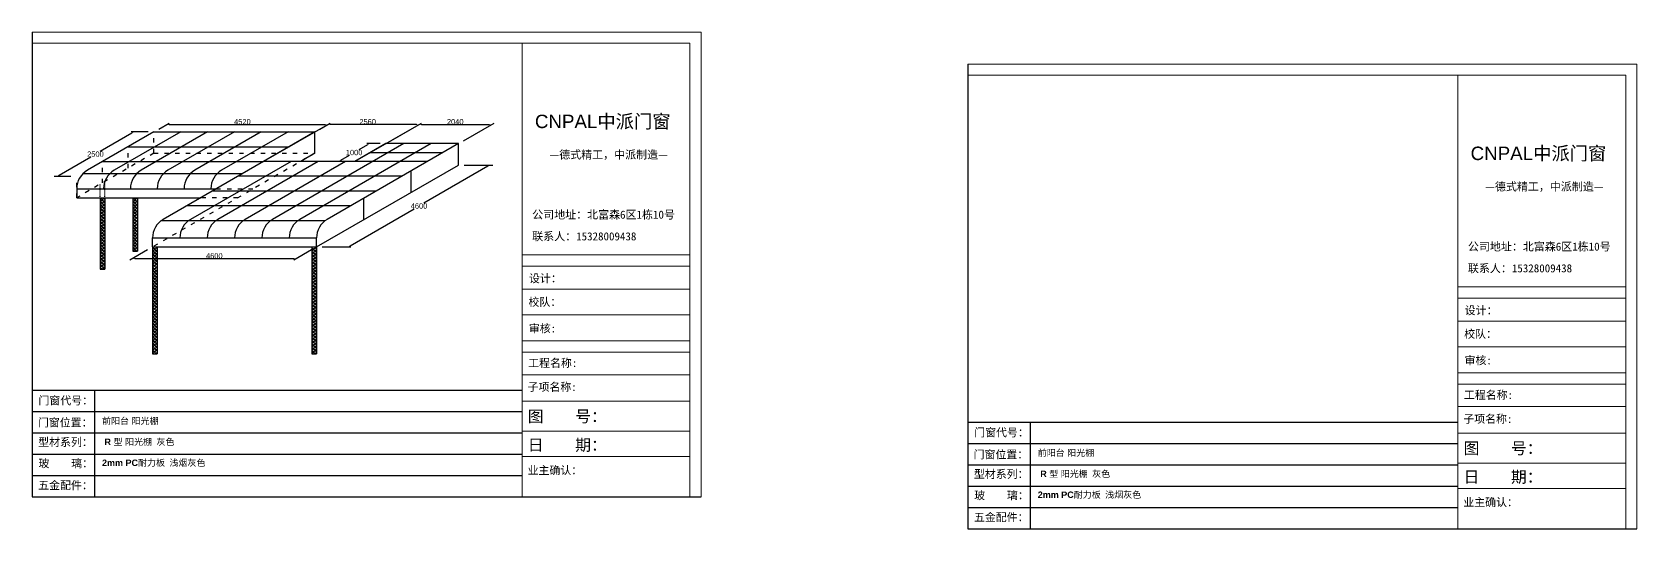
# Model space of a CAD drawing. Header units: inches. Extents: x -138455 to 599497, y -747149 to 13167.
# Drawn here: x 20108 to 65141, y -36197 to -22255 of the extents above; entities that cross this region are included whole.
import ezdxf

# ---------------------------------------------------------------- set-up
doc = ezdxf.new("R2010")
doc.units = ezdxf.units.IN
doc.header["$MEASUREMENT"] = 0
doc.header["$PDMODE"] = 35
doc.header["$PDSIZE"] = -3
doc.linetypes.add('ACAD_ISO03W100', pattern=[30, 12, -18])
doc.layers.add('0 @ 1', color=7, linetype='Continuous')
doc.styles.add('Annotative', font='arialbd.ttf')
doc.styles.add('MtXpl_', font='')
doc.styles.get("Standard").update_dxf_attribs({"font": 'arial.ttf'})
doc.styles.get('MtXpl_').set_extended_font_data('SimSun')
doc.dimstyles.get("Standard").update_dxf_attribs({"dimtxt": 80, "dimasz": 70, "dimexe": 40, "dimexo": 80, "dimgap": 0, "dimtad": 1, "dimtih": 1, "dimtoh": 1, "dimdec": 0, "dimzin": 0, "dimdsep": 46, "dimtxsty": 'Standard', "dimcen": 0.09, "dimadec": 0, "dimazin": 0, "dimtfac": 1, "dimtdec": 0, "dimtofl": 0, "dimtmove": 0, "dimatfit": 3, "dimfxl": 0, "dimtolj": 1, "dimtzin": 0, "dimarcsym": 0})
pattern_1 = [(45, (14113.97, -300.4), (-46.40388, 46.40388), []), (45, (14160.375, -300.4), (-46.40388, 46.40388), [0, -65.625])]

# ---------------------------------------------------------------- blocks, each defined once
blk = doc.blocks.new('*D3')
at = {"color": 0, "lineweight": -2, "transparency": 16777216}
for p, q in [((81741, -5137), (82030, -4970)), ((82030, -5010), (86410, -5010)), ((86261, -5137), (86550, -4970))]:
    blk.add_line(p, q, dxfattribs=at)
at = {"color": 0, "transparency": 16777216}
for points in [[(82030, -4998), (82030, -5022), (81960, -5010)], [(86410, -4998), (86410, -5022), (86480, -5010)]]:
    blk.add_solid(points, dxfattribs=at)
at = {"layer": 'Defpoints', "color": 0, "transparency": 16777216}
for p in [(81602, -5217), (86122, -5217), (86480, -5010)]:
    blk.add_point(p, dxfattribs=at)
at = {"color": 0, "transparency": 16777216, "insert": (84088, -4933), "char_height": 150, "attachment_point": 5}
blk.add_mtext('\\A1;4520', dxfattribs=at)
blk = doc.blocks.new('*D4')
at = {"color": 0, "lineweight": -2, "transparency": 16777216}
for p, q in [((87594, -5582), (87354, -5720)), ((87951, -5547), (87575, -5547)), ((87085, -6047), (86709, -6047)), ((86849, -6012), (87089, -5873))]:
    blk.add_line(p, q, dxfattribs=at)
at = {"color": 0, "transparency": 16777216}
for points in [[(87588, -5571), (87600, -5592), (87655, -5547)], [(86843, -6001), (86855, -6022), (86789, -6047)]]:
    blk.add_solid(points, dxfattribs=at)
at = {"layer": 'Defpoints', "color": 0, "transparency": 16777216}
for p in [(87655, -5547), (88111, -5547), (87245, -6047)]:
    blk.add_point(p, dxfattribs=at)
at = {"color": 0, "transparency": 16777216, "insert": (87222, -5797), "char_height": 150, "attachment_point": 5}
blk.add_mtext('\\A1;1000', dxfattribs=at)
blk = doc.blocks.new('*D5')
at = {"color": 0, "lineweight": -2, "transparency": 16777216}
for p, q in [((80985, -5252), (80096, -5765)), ((81442, -5217), (80966, -5217)), ((78942, -6432), (79831, -5918)), ((79277, -6467), (78801, -6467))]:
    blk.add_line(p, q, dxfattribs=at)
at = {"color": 0, "transparency": 16777216}
for points in [[(80980, -5241), (80991, -5262), (81046, -5217)], [(78936, -6421), (78948, -6442), (78881, -6467)]]:
    blk.add_solid(points, dxfattribs=at)
at = {"layer": 'Defpoints', "color": 0, "transparency": 16777216}
for p in [(81046, -5217), (81602, -5217), (79437, -6467)]:
    blk.add_point(p, dxfattribs=at)
at = {"color": 0, "transparency": 16777216, "insert": (79964, -5842), "char_height": 150, "attachment_point": 5}
blk.add_mtext('\\A1;2500', dxfattribs=at)
blk = doc.blocks.new('*D6')
at = {"color": 0, "lineweight": -2, "transparency": 16777216}
for p, q in [((81428, -8527), (80930, -8814)), ((86028, -8527), (85530, -8814)), ((81069, -8774), (85529, -8774))]:
    blk.add_line(p, q, dxfattribs=at)
at = {"color": 0, "transparency": 16777216}
for points in [[(81069, -8763), (81069, -8786), (80999, -8774)], [(85529, -8763), (85529, -8786), (85599, -8774)]]:
    blk.add_solid(points, dxfattribs=at)
at = {"layer": 'Defpoints', "color": 0, "transparency": 16777216}
for p in [(81567, -8447), (86167, -8447), (85599, -8774)]:
    blk.add_point(p, dxfattribs=at)
at = {"color": 0, "transparency": 16777216, "insert": (83299, -8698), "char_height": 150, "attachment_point": 5}
blk.add_mtext('\\A1;4600', dxfattribs=at)
blk = doc.blocks.new('*D7')
at = {"color": 0, "lineweight": -2, "transparency": 16777216}
for p, q in [((90975, -6182), (89177, -7220)), ((90311, -6147), (91116, -6147)), ((87113, -8412), (88912, -7373)), ((86327, -8447), (87132, -8447))]:
    blk.add_line(p, q, dxfattribs=at)
at = {"color": 0, "transparency": 16777216}
for points in [[(90970, -6171), (90981, -6192), (91036, -6147)], [(87107, -8401), (87119, -8422), (87052, -8447)]]:
    blk.add_solid(points, dxfattribs=at)
at = {"layer": 'Defpoints', "color": 0, "transparency": 16777216}
for p in [(90151, -6147), (91036, -6147), (86167, -8447)]:
    blk.add_point(p, dxfattribs=at)
at = {"color": 0, "transparency": 16777216, "insert": (89044, -7297), "char_height": 150, "attachment_point": 5}
blk.add_mtext('\\A1;4600', dxfattribs=at)
blk = doc.blocks.new('*D8')
at = {"color": 0, "lineweight": -2, "transparency": 16777216}
for p, q in [((88249, -5467), (89110, -4970)), ((89110, -5010), (91010, -5010)), ((90289, -5467), (91150, -4970))]:
    blk.add_line(p, q, dxfattribs=at)
at = {"color": 0, "transparency": 16777216}
for points in [[(89110, -4998), (89110, -5022), (89040, -5010)], [(91010, -4998), (91010, -5022), (91080, -5010)]]:
    blk.add_solid(points, dxfattribs=at)
at = {"layer": 'Defpoints', "color": 0, "transparency": 16777216}
for p in [(91080, -5010), (88111, -5547), (90151, -5547)]:
    blk.add_point(p, dxfattribs=at)
at = {"color": 0, "transparency": 16777216, "insert": (90060, -4933), "char_height": 150, "attachment_point": 5}
blk.add_mtext('\\A1;2040', dxfattribs=at)
blk = doc.blocks.new('*D9')
at = {"color": 0, "lineweight": -2, "transparency": 16777216}
for p, q in [((84823, -5967), (86550, -4970)), ((88970, -5010), (86550, -5010)), ((87383, -5967), (89110, -4970))]:
    blk.add_line(p, q, dxfattribs=at)
at = {"color": 0, "transparency": 16777216}
for points in [[(86550, -4998), (86550, -5022), (86480, -5010)], [(88970, -4998), (88970, -5022), (89040, -5010)]]:
    blk.add_solid(points, dxfattribs=at)
at = {"layer": 'Defpoints', "color": 0, "transparency": 16777216}
for p in [(86480, -5010), (84685, -6047), (87245, -6047)]:
    blk.add_point(p, dxfattribs=at)
at = {"color": 0, "transparency": 16777216, "insert": (87603, -4933), "char_height": 150, "attachment_point": 5}
blk.add_mtext('\\A1;2560', dxfattribs=at)
blk = doc.blocks.new('33311')
at = {"lineweight": 5}
for p, q in [((104442, -3426), (123217, -3426)), ((123217, -3426), (123217, -16473)), ((104442, -3740), (122904, -3740)), ((118197, -3740), (118197, -16473)), ((122904, -3740), (122904, -16473)), ((118197, -9682), (122904, -9682)), ((118197, -9996), (122904, -9996)), ((118197, -10643), (122904, -10643)), ((118197, -11362), (122904, -11362)), ((118197, -12093), (122904, -12093)), ((118197, -12407), (122904, -12407)), ((118197, -13041), (122904, -13041)), ((118197, -13785), (122904, -13785)), ((118197, -14630), (122904, -14630)), ((118197, -15341), (122904, -15341))]:
    blk.add_line(p, q, dxfattribs=at)
for p, q in [((104442, -3426), (104442, -16473)), ((104442, -13473), (118197, -13473)), ((106193, -13473), (106193, -16473)), ((104442, -14073), (118197, -14073)), ((104442, -14673), (118197, -14673)), ((104442, -15273), (118197, -15273)), ((104442, -15873), (118197, -15873)), ((104442, -16473), (123217, -16473))]:
    blk.add_line(p, q)
blk.add_text('CNPAL', height=376.5).set_placement((118551, -6121))
at = {"style": 'MtXpl_'}
for s, height, p in [('中派门窗', 376.5, (120305, -6121)), ('—德式精工，中派制造—', 225.91, (118959, -6979)), ('公司地址：北富森6区1栋10号', 225.91, (118476, -8663)), ('联系人：15328009438', 225.91, (118476, -9272)), ('设计：', 224.5, (118386, -10452)), ('校队：', 224.5, (118371, -11113)), ('审核:', 224.5, (118381, -11856)), ('工程名称:', 224.5, (118363, -12826)), ('子项名称:', 224.5, (118346, -13498)), ('门窗代号：', 224.5, (104621, -13879)), ('门窗位置：', 224.5, (104605, -14497)), ('图    号：', 325.3, (118353, -14372)), ('型材系列：', 224.5, (104613, -15047)), ('日    期：', 325.3, (118353, -15175)), ('玻    璃：', 224.5, (104622, -15642)), ('业主确认：', 224.5, (118346, -15838)), ('五金配件：', 224.5, (104614, -16258))]:
    blk.add_text(s, height=height, dxfattribs=at).set_placement(p)
at = {"layer": '0 @ 1', "char_height": 180.69, "attachment_point": 1, "style": 'Annotative'}
for s, insert in [('{\\fSimSun|b1|i0|c134|p2;前阳台} {\\fSimSun|b1|i0|c134|p2;阳光棚}', (106404, -14248)), (' R {\\fSimSun|b1|i0|c134|p2;型} {\\fSimSun|b1|i0|c134|p2;阳光棚 灰色}', (106404, -14837)), ('2mm PC{\\fSimSun|b1|i0|c134|p2;耐力板 浅烟灰色}', (106404, -15423))]:
    blk.add_mtext_dynamic_manual_height_columns(s, width=4396.38, gutter_width=903, heights=[0], dxfattribs=dict(at, insert=insert))
blk = doc.blocks.new('2222')
h = blk.add_hatch()
h.set_pattern_fill('SACNCR', color=256, scale=700)
h.set_pattern_definition(pattern_1)
h.paths.add_polyline_path([(80094, -9066.6), (80224, -9066.6), (80224, -7066.6), (80094, -7066.6)])
h = blk.add_hatch()
h.set_pattern_fill('SACNCR', color=256, scale=700)
h.set_pattern_definition(pattern_1)
h.paths.add_polyline_path([(81012.2, -8566.6), (81142.2, -8566.6), (81142.2, -7066.6), (81012.2, -7066.6)])
h = blk.add_hatch()
h.set_pattern_fill('SACNCR', color=256, scale=700)
h.set_pattern_definition(pattern_1)
h.paths.add_polyline_path([(81697.1, -8446.6), (81567.1, -8446.6), (81567.1, -11446.6), (81697.1, -11446.6)])
h.paths.add_polyline_path([(86037.1, -11446.6), (86167.1, -11446.6), (86167.1, -8446.6), (86037.1, -8446.6)])
for p, q in [((81602.4, -5216.6), (79737.3, -6293.4)), ((82355.7, -5216.6), (80490.6, -6293.4)), ((83109, -5216.6), (81244, -6293.4)), ((81602.4, -5216.6), (86122.4, -5216.6)), ((83862.4, -5216.6), (81997.3, -6293.4)), ((84615.7, -5216.6), (82750.6, -6293.4)), ((85369, -5216.6), (83504, -6293.4)), ((86122.4, -5216.6), (84257.3, -6293.4)), ((86122.4, -5816.6), (86122.4, -5216.6)), ((80880.7, -5633.2), (85400.7, -5633.2)), ((88617.4, -5546.6), (84933.7, -7673.4)), ((89384.1, -5546.6), (85700.4, -7673.4)), ((86122.4, -5816.6), (85724, -6046.6)), ((90150.8, -5546.6), (86467.1, -7673.4)), ((88110.8, -5546.6), (87244.8, -6046.6)), ((89700.4, -5806.6), (87660.4, -5806.6)), ((90150.8, -5546.6), (88110.8, -5546.6)), ((90150.8, -6146.6), (90150.8, -5546.6)), ((80159, -6049.9), (84679, -6049.9)), ((84257.3, -6293.4), (81867.1, -7673.4)), ((85451.4, -6046.6), (82633.7, -7673.4)), ((86218.1, -6046.6), (83400.4, -7673.4)), ((86984.8, -6046.6), (84167.1, -7673.4)), ((89284.8, -6046.6), (84684.8, -6046.6)), ((86167.1, -8446.6), (90150.8, -6146.6)), ((79620, -6381.8), (84104, -6381.8)), ((88563.4, -6463.1), (83963.4, -6463.1)), ((88822.9, -6913.2), (88822.9, -6313.2)), ((79437.3, -6813), (83357.3, -6813)), ((79437.3, -6813), (79437.3, -7066.6)), ((79437.3, -7066.6), (82918.1, -7066.6)), ((80094, -7066.6), (80094, -9066.6)), ((80224, -7066.6), (80224, -9066.6)), ((81012.2, -7066.6), (81012.2, -8566.6)), ((81142.2, -7066.6), (81142.2, -8566.6)), ((87842, -6879.6), (83242, -6879.6)), ((87495, -7679.9), (87495, -7079.9)), ((87120.6, -7296.1), (82520.6, -7296.1)), ((86399.2, -7712.6), (81807.6, -7712.6)), ((81567.1, -8446.6), (81567.1, -8193)), ((81567.1, -8193), (86167.1, -8193)), ((81567.1, -8446.6), (86167.1, -8446.6)), ((81567.1, -8446.6), (81567.1, -11446.6)), ((81697.1, -8446.6), (81697.1, -11446.6)), ((86037.1, -8446.6), (86037.1, -11446.6)), ((86167.1, -8446.6), (86167.1, -8193)), ((86167.1, -8446.6), (86167.1, -11446.6)), ((81012.2, -8566.6), (81142.2, -8566.6)), ((80094, -9066.6), (80224, -9066.6)), ((81567.1, -11446.6), (81697.1, -11446.6)), ((86037.1, -11446.6), (86167.1, -11446.6))]:
    blk.add_line(p, q)
at = {"linetype": 'ACAD_ISO03W100', "ltscale": 10}
for p, q in [((81602.4, -5816.6), (81602.4, -5216.6)), ((81602.4, -5816.6), (79437.3, -7066.6)), ((80880.7, -6233.2), (80880.7, -5633.2)), ((86122.4, -5816.6), (81567.1, -8446.6)), ((81602.4, -5816.6), (86122.4, -5816.6)), ((80159, -6649.9), (80159, -6049.9)), ((79437.3, -7066.6), (79437.3, -6466.6)), ((83957.3, -7066.6), (82918.1, -7066.6)), ((83357.3, -6813), (84396.5, -6813))]:
    blk.add_line(p, q, dxfattribs=at)
at = {"linetype": 'ACAD_ISO03W100'}
for p, q in [((80094, -7066.6), (80094, -6687.4)), ((80224, -7066.6), (80224, -6612.4))]:
    blk.add_line(p, q, dxfattribs=at)
for centre in [(80037.3, -6813), (80790.6, -6813), (81544, -6813), (82297.3, -6813), (83050.6, -6813), (83804, -6813), (82167.1, -8193), (82933.7, -8193), (83700.4, -8193), (84467.1, -8193), (85233.7, -8193), (86000.4, -8193), (86767.1, -8193)]:
    blk.add_arc(centre, 600, 120, 180)
for p1, p2, angle, picture, middle in [((81602.4, -5216.6), (86122.4, -5216.6), 0, '*D3', (84087.8, -5009.8)), ((87244.8, -6046.6), (84684.8, -6046.6), 180, '*D9', (87602.9, -5009.8))]:
    dim = blk.add_linear_dim(base=(86480.4, -5009.8), p1=p1, p2=p2, angle=angle, dimstyle='Standard', override={"dimtxt": 150})
    dim.commit()
    dim.dimension.update_dxf_attribs({"geometry": picture, "text_midpoint": middle, "dimtype": 129})
for p1, p2, distance, picture, middle in [((88110.8, -5546.6), (90150.8, -5546.6), 536.7, '*D8', (90060.4, -4933.3)), ((79437.3, -6466.6), (81602.4, -5216.6), 278.1, '*D5', (79963.6, -5841.6)), ((87244.8, -6046.6), (88110.8, -5546.6), 228.1, '*D4', (87221.6, -5796.6)), ((86167.1, -8446.6), (90150.8, -6146.6), -442.6, '*D7', (89044.2, -7296.6)), ((81567.1, -8446.6), (86167.1, -8446.6), -327.9, '*D6', (83299.1, -8697.9))]:
    dim = blk.add_aligned_dim(p1=p1, p2=p2, distance=distance, dimstyle='Standard', override={"dimtxt": 150})
    dim.commit()
    dim.dimension.update_dxf_attribs({"geometry": picture, "text_midpoint": middle})

msp = doc.modelspace()

# ---------------------------------------------------------------- linework, layer by layer
at = {"lineweight": 5}
for p, q in [((20108.1, -22254.9), (38883.3, -22254.9)), ((38883.3, -22254.9), (38883.3, -35301.1)), ((20108.1, -22568.6), (38569.6, -22568.6)), ((33863.2, -22568.6), (33863.2, -35301.1)), ((38569.6, -22568.6), (38569.6, -35301.1)), ((33863.2, -28510.3), (38569.6, -28510.3)), ((33863.2, -28824), (38569.6, -28824)), ((33863.2, -29471.1), (38569.6, -29471.1)), ((33863.2, -30190.5), (38569.6, -30190.5)), ((33863.2, -30921.4), (38569.6, -30921.4)), ((33863.2, -31235.1), (38569.6, -31235.1)), ((33863.2, -31869.7), (38569.6, -31869.7)), ((33863.2, -32613.4), (38569.6, -32613.4)), ((33863.2, -33457.9), (38569.6, -33457.9)), ((33863.2, -34169.5), (38569.6, -34169.5))]:
    msp.add_line(p, q, dxfattribs=at)
for p, q in [((20108.1, -22254.9), (20108.1, -35301.1)), ((20108.1, -32301.1), (33863.2, -32301.1)), ((21858.7, -32301.1), (21858.7, -35301.1)), ((20108.1, -32901.1), (33863.2, -32901.1)), ((20108.1, -33501.1), (33863.2, -33501.1)), ((20108.1, -34101.1), (33863.2, -34101.1)), ((20108.1, -34701.1), (33863.2, -34701.1)), ((20108.1, -35301.1), (38883.3, -35301.1))]:
    msp.add_line(p, q)

# ---------------------------------------------------------------- block references
for name, p in [('33311', (-58076.5, -19724.8)), ('2222', (-58078.1, -19838.5))]:
    msp.add_blockref(name, p)

# ---------------------------------------------------------------- texts
msp.add_text('CNPAL', height=376.51).set_placement((34217.1, -24949.7))
at = {"style": 'MtXpl_'}
for s, height, p in [('中派门窗', 376.51, (35970.9, -24949.7)), ('—德式精工，中派制造—', 225.906, (34625.1, -25807)), ('公司地址：北富森6区1栋10号', 225.906, (34142.1, -27491)), ('联系人：15328009438', 225.906, (34142.1, -28100.3)), ('设计：', 224.51, (34051.5, -29280.7)), ('校队：', 224.51, (34036.9, -29941.5)), ('审核:', 224.51, (34047.4, -30684.1)), ('工程名称:', 224.51, (34029.1, -31654.8)), ('子项名称:', 224.51, (34012.1, -32326.1)), ('门窗代号：', 224.51, (20286.7, -32707.3)), ('图    号：', 325.3, (34018.8, -33199.9)), ('门窗位置：', 224.51, (20271, -33325.4)), ('型材系列：', 224.51, (20279.2, -33874.9)), ('日    期：', 325.3, (34018.8, -34003.4)), ('玻    璃：', 224.51, (20288, -34470.5)), ('业主确认：', 224.51, (34011.8, -34665.9)), ('五金配件：', 224.51, (20279.8, -35085.9))]:
    msp.add_text(s, height=height, dxfattribs=at).set_placement(p)
at = {"layer": '0 @ 1', "char_height": 180.693, "attachment_point": 1, "style": 'Annotative'}
for s, insert in [('{\\fSimSun|b1|i0|c134|p2;前阳台} {\\fSimSun|b1|i0|c134|p2;阳光棚}', (22070.1, -33076.2)), (' R {\\fSimSun|b1|i0|c134|p2;型} {\\fSimSun|b1|i0|c134|p2;阳光棚 灰色}', (22070.1, -33665.6)), ('2mm PC{\\fSimSun|b1|i0|c134|p2;耐力板 浅烟灰色}', (22070.1, -34251.3))]:
    msp.add_mtext_dynamic_manual_height_columns(s, width=4396.385, gutter_width=903.5, heights=[0], dxfattribs=dict(at, insert=insert))

doc.saveas('drawing.dxf')
